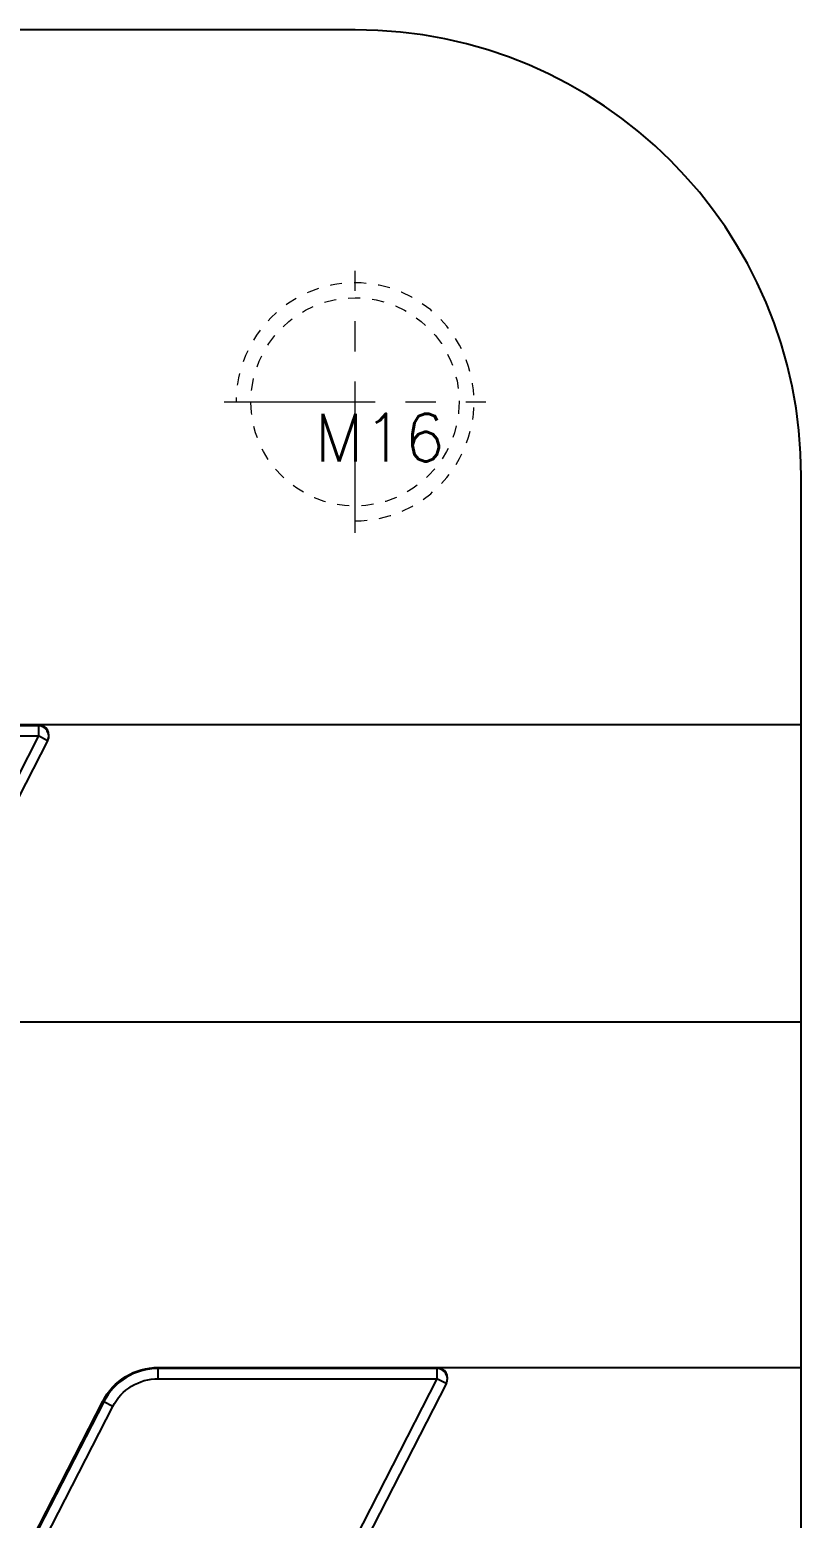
# Model space of a CAD drawing. Header units: millimetres. Extents: x 2595 to 3308, y 1499 to 1823.
# Drawn here: x 3256.1 to 3308, y 1719.5 to 1819.5 of the extents above; entities that cross this region are included whole.
import ezdxf

# ---------------------------------------------------------------- set-up
doc = ezdxf.new("R2010")
doc.units = ezdxf.units.MM
doc.linetypes.add('CENTER', pattern=[2, 1.25, -0.25, 0.25, -0.25])
doc.linetypes.add('HIDDEN', pattern=[0.2, 0.1, -0.1])
doc.layers.add('5', color=7, linetype='Continuous', true_color=0xffffff)
doc.layers.add('screw', color=33, linetype='Continuous', lineweight=13)
doc.styles.add('TXT', font='txt.shx', dxfattribs={"bigfont": 'gbcbig.shx'})

# ---------------------------------------------------------------- blocks, each defined once
blk = doc.blocks.new('screw_m16_g')
at = {"layer": 'screw', "color": 1, "linetype": 'CENTER', "ltscale": 8.128}
for p, q in [((0, -8.8), (0, 8.8)), ((-8.8, 0), (8.8, 0))]:
    blk.add_line(p, q, dxfattribs=at)
at = {"layer": 'screw', "color": 33, "linetype": 'HIDDEN', "ltscale": 8.128}
blk.add_circle((0, 0), 7, dxfattribs=at)
at = {"layer": 'screw', "color": 92, "linetype": 'HIDDEN', "ltscale": 8.128}
blk.add_arc((0, 0), 8, 270, 180, dxfattribs=at)
at = {"layer": 'screw', "color": 6, "style": 'TXT'}
blk.add_text('M16', height=3.2, dxfattribs=at).set_placement((-2.72, -4))

msp = doc.modelspace()

# ---------------------------------------------------------------- linework, layer by layer
at = {"layer": '5', "color": 7, "linetype": 'Continuous'}
for p, q in [((3278, 1819.49), (3237.93, 1819.49)), ((3308, 1772.81), (3308, 1789.49)), ((3237.97, 1772.81), (3308, 1772.81)), ((3256.71, 1772.73), (3237.97, 1772.73)), ((3256.73, 1772.78), (3256.71, 1772.73)), ((3256.71, 1772.73), (3256.71, 1772.04)), ((3308, 1772.78), (3256.73, 1772.78)), ((3308, 1772.78), (3308, 1772.81)), ((3308, 1752.81), (3308, 1772.78)), ((3237.97, 1772.04), (3256.71, 1772.04)), ((3256.71, 1772.04), (3246.58, 1752.3)), ((3257.34, 1771.75), (3247.62, 1752.81)), ((3257.33, 1771.72), (3256.71, 1772.04)), ((3308, 1752.81), (3247.62, 1752.81)), ((3308, 1729.61), (3308, 1752.81)), ((3264.77, 1729.61), (3308, 1729.61)), ((3264.77, 1729.54), (3264.77, 1729.61)), ((3264.77, 1728.85), (3264.77, 1729.54)), ((3283.51, 1729.54), (3264.77, 1729.54)), ((3283.54, 1729.59), (3283.51, 1729.54)), ((3283.51, 1729.54), (3283.51, 1728.85)), ((3308, 1729.59), (3283.54, 1729.59)), ((3308, 1729.59), (3308, 1729.61)), ((3308, 1709.61), (3308, 1729.59)), ((3264.77, 1728.85), (3283.51, 1728.85)), ((3283.51, 1728.85), (3271.58, 1705.59)), ((3284.15, 1728.56), (3274.42, 1709.61)), ((3284.13, 1728.53), (3283.51, 1728.85)), ((3254.45, 1714.49), (3261.04, 1727.33)), ((3261.1, 1727.3), (3261.04, 1727.33)), ((3261.1, 1727.3), (3254.5, 1714.44)), ((3255.42, 1714.71), (3261.72, 1726.98)), ((3261.72, 1726.98), (3261.1, 1727.3))]:
    msp.add_line(p, q, dxfattribs=at)
for centre, radius, start, end in [((3278, 1789.49), 30, 0, 90), ((3264.77, 1725.41), 4.13, 90, 152.8319)]:
    msp.add_arc(centre, radius, start, end, dxfattribs=at)
at = {"layer": '5', "color": 7, "linetype": 'Continuous', "extrusion": (0, 0, -1)}
for radius in [4.2, 3.44]:
    msp.add_arc((-3264.77, 1725.41), radius, 27.1681, 90, dxfattribs=at)
at = {"layer": '5', "color": 7, "linetype": 'Continuous'}
for centre, major_axis, start_param, end_param in [((3256.71, 1772.04), (0.623, -0.32), 0, 2.037188), ((3256.72, 1772.07), (-0.326, -0.635), 1.570796, 3.607985), ((3283.51, 1728.85), (-0.623, 0.32), 3.141593, 5.178781), ((3283.52, 1728.88), (-0.326, -0.635), 1.570796, 3.607985)]:
    msp.add_ellipse(centre, major_axis=major_axis, ratio=0.98092, start_param=start_param, end_param=end_param, dxfattribs=at)

# ---------------------------------------------------------------- block references
at = {"layer": 'screw'}
msp.add_blockref('screw_m16_g', (3278, 1794.49), dxfattribs=at)

doc.saveas('drawing.dxf')
